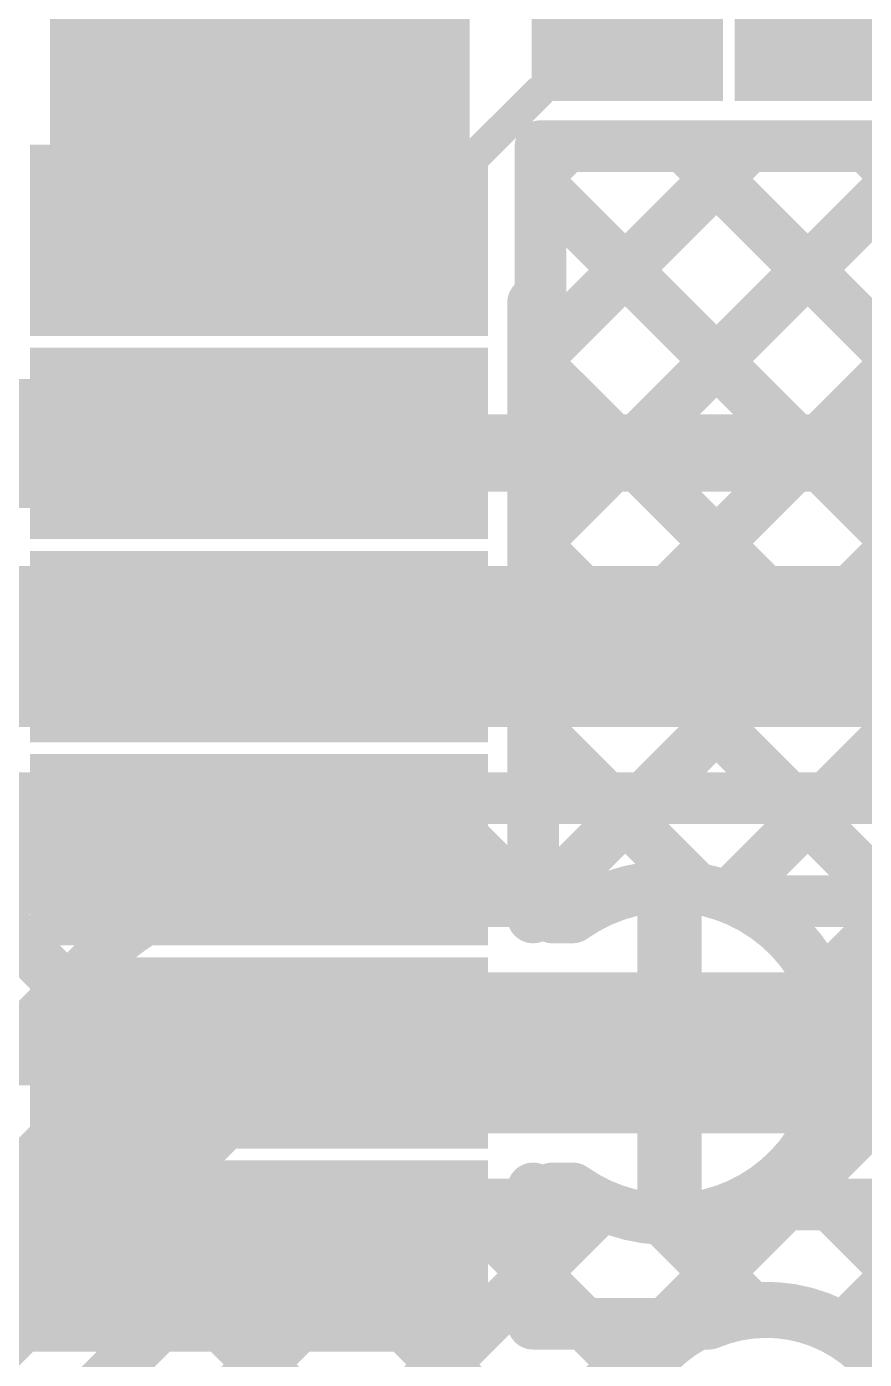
# Model space of a CAD drawing. Header units: millimetres. Extents: x 2.49 to 5.65, y 1.36 to 4.13.
# Drawn here: x 3.0044 to 3.1342, y 3.5505 to 3.7571 of the extents above; entities that cross this region are included whole.
import ezdxf

# ---------------------------------------------------------------- set-up
doc = ezdxf.new("R2010")
doc.units = ezdxf.units.MM
doc.header["$MEASUREMENT"] = 0
for name, color, linetype in [('BottomLayer', 5, 'Continuous'), ('MultiLayer', 9, 'Continuous'), ('TopLayer', 1, 'Continuous'), ('TopOverlay', 2, 'Continuous'), ('TopPaste', 8, 'Continuous'), ('TopSolder', 216, 'Continuous'), ('ViaHoleLayer', 16, 'Continuous')]:
    doc.layers.add(name, color=color, linetype=linetype)

# ---------------------------------------------------------------- blocks, each defined once
blk = doc.blocks.new('32_TQFP__7X7__14')
at = {"layer": 'TopLayer'}
for points in [[(0.13583, 0.03642), (0.19882, 0.03642), (0.13583, 0.05807), (0.19882, 0.05807)], [(0.13583, 0.00492), (0.19882, 0.00492), (0.13583, 0.02657), (0.19882, 0.02657)], [(0.13583, -0.02657), (0.19882, -0.02657), (0.13583, -0.00492), (0.19882, -0.00492)], [(0.13583, -0.05807), (0.19882, -0.05807), (0.13583, -0.03642), (0.19882, -0.03642)], [(0.13583, -0.08957), (0.19882, -0.08957), (0.13583, -0.06791), (0.19882, -0.06791)], [(0.13583, -0.12106), (0.19882, -0.12106), (0.13583, -0.09941), (0.19882, -0.09941)], [(0.06791, -0.19882), (0.08957, -0.19882), (0.06791, -0.13583), (0.08957, -0.13583)], [(0.09941, -0.19882), (0.12106, -0.19882), (0.09941, -0.13583), (0.12106, -0.13583)]]:
    blk.add_solid(points, dxfattribs=at)
at = {"layer": 'TopOverlay', "const_width": 0.005}
blk.add_lwpolyline([(0.13344, -0.12368), (0.12397, -0.13315)], dxfattribs=at)
at = {"layer": 'TopOverlay', "const_width": 0.0025}
for points in [[(0.13219, -0.12368, 1), (0.13469, -0.12368, 1)], [(0.12272, -0.13315, 1), (0.12522, -0.13315, 1)]]:
    blk.add_lwpolyline(points, format="xyb", close=True, dxfattribs=at)
at = {"layer": 'TopPaste'}
for points in [[(0.13583, 0.03642), (0.19882, 0.03642), (0.13583, 0.05807), (0.19882, 0.05807)], [(0.13583, 0.00492), (0.19882, 0.00492), (0.13583, 0.02657), (0.19882, 0.02657)], [(0.13583, -0.02657), (0.19882, -0.02657), (0.13583, -0.00492), (0.19882, -0.00492)], [(0.13583, -0.05807), (0.19882, -0.05807), (0.13583, -0.03642), (0.19882, -0.03642)], [(0.13583, -0.08957), (0.19882, -0.08957), (0.13583, -0.06791), (0.19882, -0.06791)], [(0.13583, -0.12106), (0.19882, -0.12106), (0.13583, -0.09941), (0.19882, -0.09941)], [(0.06791, -0.19882), (0.08957, -0.19882), (0.06791, -0.13583), (0.08957, -0.13583)], [(0.09941, -0.19882), (0.12106, -0.19882), (0.09941, -0.13583), (0.12106, -0.13583)]]:
    blk.add_solid(points, dxfattribs=at)
at = {"layer": 'TopSolder'}
for points in [[(0.13183, 0.03242), (0.20282, 0.03242), (0.13183, 0.06207), (0.20282, 0.06207)], [(0.13183, 0.00092), (0.20282, 0.00092), (0.13183, 0.03057), (0.20282, 0.03057)], [(0.13183, -0.03057), (0.20282, -0.03057), (0.13183, -0.00092), (0.20282, -0.00092)], [(0.13183, -0.06207), (0.20282, -0.06207), (0.13183, -0.03242), (0.20282, -0.03242)], [(0.13183, -0.09357), (0.20282, -0.09357), (0.13183, -0.06391), (0.20282, -0.06391)], [(0.13183, -0.12506), (0.20282, -0.12506), (0.13183, -0.09541), (0.20282, -0.09541)], [(0.06391, -0.20282), (0.09357, -0.20282), (0.06391, -0.13183), (0.09357, -0.13183)], [(0.09541, -0.20282), (0.12506, -0.20282), (0.09541, -0.13183), (0.12506, -0.13183)]]:
    blk.add_solid(points, dxfattribs=at)

msp = doc.modelspace()

# ---------------------------------------------------------------- linework, layer by layer
at = {"layer": 'BottomLayer'}
for points, const_width in [([(2.742, 3.691), (3.198, 3.691)], 0.012), ([(2.852, 3.661), (3.319, 3.661)], 0.025), ([(2.8715, 3.6375), (3.319, 3.6375)], 0.008), ([(2.8715, 3.49376), (3.01524, 3.6375)], 0.008), ([(2.98102, 3.6375), (3.01064, 3.60788)], 0.008), ([(3.00931, 3.6375), (3.02653, 3.62028)], 0.008), ([(3.02619, 3.62017), (3.04353, 3.6375)], 0.008), ([(3.03759, 3.6375), (3.05359, 3.6215)], 0.008), ([(3.05581, 3.6215), (3.07181, 3.6375)], 0.008), ([(3.06588, 3.6375), (3.08188, 3.6215)], 0.008), ([(3.0841, 3.6215), (3.1001, 3.6375)], 0.008), ([(3.09416, 3.6375), (3.10819, 3.62347)], 0.008), ([(3.11305, 3.62217), (3.12838, 3.6375)], 0.008), ([(3.12244, 3.6375), (3.13844, 3.6215)], 0.008), ([(3.034, 3.6215), (3.09332, 3.6215)], 0.008), ([(3.104, 3.598), (3.104, 3.61981)], 0.01), ([(3.11468, 3.6215), (3.30482, 3.6215)], 0.008), ([(2.96093, 3.55817), (3.01737, 3.6146)], 0.008), ([(2.97, 3.534), (3.034, 3.598)], 0.025), ([(3.034, 3.598), (3.104, 3.598)], 0.025), ([(3.104, 3.598), (3.3155, 3.598)], 0.025), ([(3.104, 3.57619), (3.104, 3.598)], 0.01), ([(2.9285, 3.38105), (3.12195, 3.5745)], 0.008), ([(2.9285, 3.43762), (3.06538, 3.5745)], 0.008), ([(2.9285, 3.40933), (3.09356, 3.57439)], 0.008), ([(2.99417, 3.52493), (3.04373, 3.5745)], 0.008), ([(3.04373, 3.5745), (3.09332, 3.5745)], 0.008), ([(3.04402, 3.5745), (3.0945, 3.52402)], 0.008), ([(3.07231, 3.5745), (3.09899, 3.54782)], 0.008), ([(3.11468, 3.5745), (3.30482, 3.5745)], 0.008), ([(3.12887, 3.5745), (3.14877, 3.5546)], 0.008), ([(3.13096, 3.55523), (3.15023, 3.5745)], 0.008), ([(3.10288, 3.57221), (3.1167, 3.55839)], 0.008), ([(3.02974, 3.5605), (3.0945, 3.49574)], 0.008)]:
    msp.add_lwpolyline(points, dxfattribs=dict(at, const_width=const_width))
for points, const_width in [([(3.00731, 3.6375, 1), (3.01131, 3.6375, 1)], 0.004), ([(3.01324, 3.6375, 1), (3.01724, 3.6375, 1)], 0.004), ([(3.03559, 3.6375, 1), (3.03959, 3.6375, 1)], 0.004), ([(3.04153, 3.6375, 1), (3.04553, 3.6375, 1)], 0.004), ([(3.06387, 3.6375, 1), (3.06787, 3.6375, 1)], 0.004), ([(3.06981, 3.6375, 1), (3.07381, 3.6375, 1)], 0.004), ([(3.09216, 3.6375, 1), (3.09616, 3.6375, 1)], 0.004), ([(3.0981, 3.6375, 1), (3.1021, 3.6375, 1)], 0.004), ([(3.12044, 3.6375, 1), (3.12444, 3.6375, 1)], 0.004), ([(3.12638, 3.6375, 1), (3.13038, 3.6375, 1)], 0.004), ([(3.10619, 3.62347, 1), (3.11019, 3.62347, 1)], 0.004), ([(3.11105, 3.62217, 1), (3.11505, 3.62217, 1)], 0.004), ([(3.02419, 3.62017, 1), (3.02819, 3.62017, 1)], 0.004), ([(3.02453, 3.62028, 1), (3.02853, 3.62028, 1)], 0.004), ([(3.032, 3.6215, 1), (3.036, 3.6215, 1)], 0.004), ([(3.032, 3.6215, 1), (3.036, 3.6215, 1)], 0.004), ([(3.032, 3.6215, 1), (3.036, 3.6215, 1)], 0.004), ([(3.05159, 3.6215, 1), (3.05559, 3.6215, 1)], 0.004), ([(3.05381, 3.6215, 1), (3.05781, 3.6215, 1)], 0.004), ([(3.07987, 3.6215, 1), (3.08387, 3.6215, 1)], 0.004), ([(3.0821, 3.6215, 1), (3.0861, 3.6215, 1)], 0.004), ([(3.09132, 3.6215, 1), (3.09532, 3.6215, 1)], 0.004), ([(3.09132, 3.6215, 1), (3.09532, 3.6215, 1)], 0.004), ([(3.1015, 3.61981, 1), (3.1065, 3.61981, 1)], 0.005), ([(3.11268, 3.6215, 1), (3.11668, 3.6215, 1)], 0.004), ([(3.11268, 3.6215, 1), (3.11668, 3.6215, 1)], 0.004), ([(3.01537, 3.6146, 1), (3.01937, 3.6146, 1)], 0.004), ([(3.01537, 3.6146, 1), (3.01937, 3.6146, 1)], 0.004), ([(3.01538, 3.61462, 1), (3.01938, 3.61462, 1)], 0.004), ([(3.00864, 3.60788, 1), (3.01264, 3.60788, 1)], 0.004), ([(3.02775, 3.598, 1), (3.04025, 3.598, 1)], 0.0125), ([(3.02775, 3.598, 1), (3.04025, 3.598, 1)], 0.0125), ([(3.09775, 3.598, 1), (3.11025, 3.598, 1)], 0.0125), ([(3.09775, 3.598, 1), (3.11025, 3.598, 1)], 0.0125), ([(3.09809, 3.598, 1), (3.10991, 3.598, 1)], 0.01181), ([(3.1015, 3.598, 1), (3.1065, 3.598, 1)], 0.005), ([(3.1015, 3.598, 1), (3.1065, 3.598, 1)], 0.005), ([(3.1015, 3.57619, 1), (3.1065, 3.57619, 1)], 0.005), ([(3.04173, 3.5745, 1), (3.04573, 3.5745, 1)], 0.004), ([(3.04173, 3.5745, 1), (3.04573, 3.5745, 1)], 0.004), ([(3.04202, 3.5745, 1), (3.04602, 3.5745, 1)], 0.004), ([(3.06338, 3.5745, 1), (3.06738, 3.5745, 1)], 0.004), ([(3.07031, 3.5745, 1), (3.07431, 3.5745, 1)], 0.004), ([(3.09132, 3.5745, 1), (3.09532, 3.5745, 1)], 0.004), ([(3.09132, 3.5745, 1), (3.09532, 3.5745, 1)], 0.004), ([(3.09156, 3.57439, 1), (3.09556, 3.57439, 1)], 0.004), ([(3.11268, 3.5745, 1), (3.11668, 3.5745, 1)], 0.004), ([(3.11268, 3.5745, 1), (3.11668, 3.5745, 1)], 0.004), ([(3.11995, 3.5745, 1), (3.12395, 3.5745, 1)], 0.004), ([(3.12688, 3.5745, 1), (3.13088, 3.5745, 1)], 0.004), ([(3.10088, 3.57221, 1), (3.10488, 3.57221, 1)], 0.004), ([(3.02774, 3.5605, 1), (3.03174, 3.5605, 1)], 0.004), ([(3.1147, 3.55839, 1), (3.1187, 3.55839, 1)], 0.004), ([(3.12896, 3.55523, 1), (3.13296, 3.55523, 1)], 0.004), ([(3.09938, 3.55062, 1), (3.10338, 3.55062, 1)], 0.004), ([(3.0994, 3.55063, 1), (3.1034, 3.55063, 1)], 0.004), ([(3.10038, 3.55162, 1), (3.10438, 3.55162, 1)], 0.004), ([(3.09699, 3.54782, 1), (3.10099, 3.54782, 1)], 0.004)]:
    msp.add_lwpolyline(points, format="xyb", close=True, dxfattribs=dict(at, const_width=const_width))
at = {"layer": 'BottomLayer', "const_width": 0.008}
for points in [[(3.09332, 3.6215, -0.216485), (3.11468, 3.6215)], [(3.01737, 3.6146, -0.199188), (3.034, 3.6215)], [(3.01738, 3.61462, -0.198912), (3.034, 3.6215)], [(3.11468, 3.5745, -0.216485), (3.09332, 3.5745)], [(3.10238, 3.55162, -0.514421), (3.1401, 3.54534)], [(3.0945, 3.534, -0.199188), (3.1014, 3.55063)], [(3.0945, 3.534, -0.198912), (3.10138, 3.55062)]]:
    msp.add_lwpolyline(points, format="xyb", dxfattribs=at)
at = {"layer": 'MultiLayer', "const_width": 0.01181}
msp.add_lwpolyline([(3.09809, 3.598, 1), (3.10991, 3.598, 1)], format="xyb", close=True, dxfattribs=at)
at = {"layer": 'TopLayer'}
for points, const_width in [([(3.04035, 3.72398), (3.04035, 3.84665)], 0.012), ([(3.08285, 3.70511), (3.11631, 3.73857)], 0.008), ([(3.084, 3.73857), (3.10711, 3.73857)], 0.008), ([(3.084, 3.73454), (3.08803, 3.73857)], 0.008), ([(3.084, 3.709), (3.084, 3.73857)], 0.008), ([(3.10623, 3.73857), (3.14343, 3.70136)], 0.008), ([(3.10711, 3.73857), (3.11927, 3.73857)], 0.008), ([(3.10711, 3.73857), (3.11927, 3.73857)], 0.008), ([(3.11927, 3.73857), (3.13861, 3.73857)], 0.008), ([(3.13451, 3.73857), (3.14343, 3.72965)], 0.008), ([(3.08285, 3.67682), (3.14343, 3.7374)], 0.008), ([(3.084, 3.73251), (3.14343, 3.67308)], 0.008), ([(3.08285, 3.709), (3.08285, 3.71431)], 0.008), ([(3.08285, 3.709), (3.08285, 3.71431)], 0.008), ([(3.08285, 3.64854), (3.14343, 3.70912)], 0.008), ([(3.08285, 3.70215), (3.08285, 3.709)], 0.008), ([(3.08285, 3.70215), (3.08285, 3.709)], 0.008), ([(3.08285, 3.70538), (3.14343, 3.64479)], 0.008), ([(3.08285, 3.68281), (3.08285, 3.70215)], 0.008), ([(2.90848, 3.69248), (3.04035, 3.69248)], 0.02), ([(3.08285, 3.67065), (3.08285, 3.68281)], 0.008), ([(3.08285, 3.67065), (3.08285, 3.68281)], 0.008), ([(3.08542, 3.62282), (3.14343, 3.68084)], 0.008), ([(3.08285, 3.67709), (3.14343, 3.61651)], 0.008), ([(3.08285, 3.65131), (3.08285, 3.67065)], 0.008), ([(3.08285, 3.63916), (3.08285, 3.65131)], 0.008), ([(3.08285, 3.63916), (3.08285, 3.65131)], 0.008), ([(3.11305, 3.62217), (3.14343, 3.65255)], 0.008), ([(3.08285, 3.64881), (3.10819, 3.62347)], 0.008), ([(3.08285, 3.62282), (3.08285, 3.63916)], 0.008), ([(2.97051, 3.62949), (3.04035, 3.62949)], 0.02), ([(3.12761, 3.60844), (3.14343, 3.62427)], 0.008), ([(3.08285, 3.62025), (3.08542, 3.62282)], 0.008), ([(3.08285, 3.61899), (3.08285, 3.62282)], 0.008), ([(3.08585, 3.61899), (3.08585, 3.62282)], 0.008), ([(3.104, 3.598), (3.104, 3.61981)], 0.01), ([(3.08585, 3.61899), (3.08898, 3.61899)], 0.008), ([(3.04035, 3.59799), (3.10399, 3.59799)], 0.02), ([(3.10399, 3.59799), (3.104, 3.598)], 0.02), ([(3.12947, 3.60219), (3.14343, 3.58823)], 0.008), ([(2.99886, 3.59799), (3.04035, 3.59799)], 0.01), ([(3.104, 3.598), (3.12581, 3.598)], 0.01), ([(3.104, 3.57619), (3.104, 3.598)], 0.01), ([(3.10345, 3.556), (3.14343, 3.59598)], 0.008), ([(3.12293, 3.58045), (3.14343, 3.55994)], 0.008), ([(3.08285, 3.57317), (3.08285, 3.57699)], 0.008), ([(3.08585, 3.57699), (3.089, 3.57699)], 0.008), ([(3.08585, 3.57317), (3.08585, 3.57699)], 0.008), ([(3.08285, 3.56368), (3.09356, 3.57439)], 0.008), ([(3.08285, 3.55683), (3.08285, 3.57317)], 0.008), ([(3.10288, 3.57221), (3.11734, 3.55775)], 0.008), ([(3.13046, 3.55472), (3.14343, 3.5677)], 0.008), ([(3.08285, 3.56396), (3.09081, 3.556)], 0.008), ([(3.08285, 3.556), (3.11009, 3.556)], 0.008)]:
    msp.add_lwpolyline(points, dxfattribs=dict(at, const_width=const_width))
for points, const_width in [([(3.082, 3.73857, 1), (3.086, 3.73857, 1)], 0.004), ([(3.082, 3.73857, 1), (3.086, 3.73857, 1)], 0.004), ([(3.08603, 3.73857, 1), (3.09003, 3.73857, 1)], 0.004), ([(3.10423, 3.73857, 1), (3.10823, 3.73857, 1)], 0.004), ([(3.10511, 3.73857, 1), (3.10911, 3.73857, 1)], 0.004), ([(3.10511, 3.73857, 1), (3.10911, 3.73857, 1)], 0.004), ([(3.10511, 3.73857, 1), (3.10911, 3.73857, 1)], 0.004), ([(3.11431, 3.73857, 1), (3.11831, 3.73857, 1)], 0.004), ([(3.11727, 3.73857, 1), (3.12127, 3.73857, 1)], 0.004), ([(3.11727, 3.73857, 1), (3.12127, 3.73857, 1)], 0.004), ([(3.11727, 3.73857, 1), (3.12127, 3.73857, 1)], 0.004), ([(3.13251, 3.73857, 1), (3.13651, 3.73857, 1)], 0.004), ([(3.082, 3.73454, 1), (3.086, 3.73454, 1)], 0.004), ([(3.082, 3.73251, 1), (3.086, 3.73251, 1)], 0.004), ([(3.03735, 3.72398, 1), (3.04335, 3.72398, 1)], 0.006), ([(3.08085, 3.71431, 1), (3.08485, 3.71431, 1)], 0.004), ([(3.08085, 3.71431, 1), (3.08485, 3.71431, 1)], 0.004), ([(3.08085, 3.709, 1), (3.08485, 3.709, 1)], 0.004), ([(3.08085, 3.709, 1), (3.08485, 3.709, 1)], 0.004), ([(3.08085, 3.709, 1), (3.08485, 3.709, 1)], 0.004), ([(3.08085, 3.709, 1), (3.08485, 3.709, 1)], 0.004), ([(3.082, 3.709, 1), (3.086, 3.709, 1)], 0.004), ([(3.08085, 3.70538, 1), (3.08485, 3.70538, 1)], 0.004), ([(3.08085, 3.70511, 1), (3.08485, 3.70511, 1)], 0.004), ([(3.08085, 3.70215, 1), (3.08485, 3.70215, 1)], 0.004), ([(3.08085, 3.70215, 1), (3.08485, 3.70215, 1)], 0.004), ([(3.08085, 3.70215, 1), (3.08485, 3.70215, 1)], 0.004), ([(3.03535, 3.69248, 1), (3.04535, 3.69248, 1)], 0.01), ([(3.08085, 3.68281, 1), (3.08485, 3.68281, 1)], 0.004), ([(3.08085, 3.68281, 1), (3.08485, 3.68281, 1)], 0.004), ([(3.08085, 3.68281, 1), (3.08485, 3.68281, 1)], 0.004), ([(3.08085, 3.67709, 1), (3.08485, 3.67709, 1)], 0.004), ([(3.08085, 3.67682, 1), (3.08485, 3.67682, 1)], 0.004), ([(3.08085, 3.67065, 1), (3.08485, 3.67065, 1)], 0.004), ([(3.08085, 3.67065, 1), (3.08485, 3.67065, 1)], 0.004), ([(3.08085, 3.67065, 1), (3.08485, 3.67065, 1)], 0.004), ([(3.08085, 3.65131, 1), (3.08485, 3.65131, 1)], 0.004), ([(3.08085, 3.65131, 1), (3.08485, 3.65131, 1)], 0.004), ([(3.08085, 3.65131, 1), (3.08485, 3.65131, 1)], 0.004), ([(3.08085, 3.64881, 1), (3.08485, 3.64881, 1)], 0.004), ([(3.08085, 3.64854, 1), (3.08485, 3.64854, 1)], 0.004), ([(3.08085, 3.63916, 1), (3.08485, 3.63916, 1)], 0.004), ([(3.08085, 3.63916, 1), (3.08485, 3.63916, 1)], 0.004), ([(3.08085, 3.63916, 1), (3.08485, 3.63916, 1)], 0.004), ([(3.03535, 3.62949, 1), (3.04535, 3.62949, 1)], 0.01), ([(3.08085, 3.62282, 1), (3.08485, 3.62282, 1)], 0.004), ([(3.08085, 3.62282, 1), (3.08485, 3.62282, 1)], 0.004), ([(3.08342, 3.62282, 1), (3.08742, 3.62282, 1)], 0.004), ([(3.08342, 3.62282, 1), (3.08742, 3.62282, 1)], 0.004), ([(3.08385, 3.62282, 1), (3.08785, 3.62282, 1)], 0.004), ([(3.10619, 3.62347, 1), (3.11019, 3.62347, 1)], 0.004), ([(3.11105, 3.62217, 1), (3.11505, 3.62217, 1)], 0.004), ([(3.08085, 3.62025, 1), (3.08485, 3.62025, 1)], 0.004), ([(3.1015, 3.61981, 1), (3.1065, 3.61981, 1)], 0.005), ([(3.08085, 3.61899, 1), (3.08485, 3.61899, 1)], 0.004), ([(3.08385, 3.61899, 1), (3.08785, 3.61899, 1)], 0.004), ([(3.08385, 3.61899, 1), (3.08785, 3.61899, 1)], 0.004), ([(3.08698, 3.61899, 1), (3.09098, 3.61899, 1)], 0.004), ([(3.08698, 3.61899, 1), (3.09098, 3.61899, 1)], 0.004), ([(3.12561, 3.60844, 1), (3.12961, 3.60844, 1)], 0.004), ([(3.09809, 3.598, 1), (3.10991, 3.598, 1)], 0.01181), ([(3.03535, 3.59799, 1), (3.04535, 3.59799, 1)], 0.01), ([(3.09899, 3.59799, 1), (3.10899, 3.59799, 1)], 0.01), ([(3.09899, 3.59799, 1), (3.10899, 3.59799, 1)], 0.01), ([(3.099, 3.598, 1), (3.109, 3.598, 1)], 0.01), ([(3.12747, 3.60219, 1), (3.13147, 3.60219, 1)], 0.004), ([(3.03785, 3.59799, 1), (3.04285, 3.59799, 1)], 0.005), ([(3.1015, 3.598, 1), (3.1065, 3.598, 1)], 0.005), ([(3.1015, 3.598, 1), (3.1065, 3.598, 1)], 0.005), ([(3.1015, 3.598, 1), (3.1065, 3.598, 1)], 0.005), ([(3.12331, 3.598, 1), (3.12831, 3.598, 1)], 0.005), ([(3.12781, 3.598, 1), (3.13181, 3.598, 1)], 0.004), ([(3.12781, 3.598, 1), (3.13181, 3.598, 1)], 0.004), ([(3.12093, 3.58045, 1), (3.12493, 3.58045, 1)], 0.004), ([(3.08085, 3.57699, 1), (3.08485, 3.57699, 1)], 0.004), ([(3.08385, 3.57699, 1), (3.08785, 3.57699, 1)], 0.004), ([(3.08385, 3.57699, 1), (3.08785, 3.57699, 1)], 0.004), ([(3.087, 3.57699, 1), (3.091, 3.57699, 1)], 0.004), ([(3.087, 3.57699, 1), (3.091, 3.57699, 1)], 0.004), ([(3.1015, 3.57619, 1), (3.1065, 3.57619, 1)], 0.005), ([(3.08085, 3.57317, 1), (3.08485, 3.57317, 1)], 0.004), ([(3.08085, 3.57317, 1), (3.08485, 3.57317, 1)], 0.004), ([(3.08385, 3.57317, 1), (3.08785, 3.57317, 1)], 0.004), ([(3.09156, 3.57439, 1), (3.09556, 3.57439, 1)], 0.004), ([(3.10088, 3.57221, 1), (3.10488, 3.57221, 1)], 0.004), ([(3.08085, 3.56396, 1), (3.08485, 3.56396, 1)], 0.004), ([(3.08085, 3.56368, 1), (3.08485, 3.56368, 1)], 0.004), ([(3.08085, 3.55683, 1), (3.08485, 3.55683, 1)], 0.004), ([(3.11534, 3.55775, 1), (3.11934, 3.55775, 1)], 0.004), ([(3.08085, 3.556, 1), (3.08485, 3.556, 1)], 0.004), ([(3.08881, 3.556, 1), (3.09281, 3.556, 1)], 0.004), ([(3.10145, 3.556, 1), (3.10545, 3.556, 1)], 0.004), ([(3.10809, 3.556, 1), (3.11209, 3.556, 1)], 0.004), ([(3.10809, 3.556, 1), (3.11209, 3.556, 1)], 0.004), ([(3.12846, 3.55472, 1), (3.13246, 3.55472, 1)], 0.004)]:
    msp.add_lwpolyline(points, format="xyb", close=True, dxfattribs=dict(at, const_width=const_width))
at = {"layer": 'TopLayer', "const_width": 0.008}
for points in [[(3.08898, 3.61899, -0.610285), (3.12981, 3.598)], [(3.12981, 3.598, -0.609924), (3.089, 3.57699)], [(3.11009, 3.556, -0.405249), (3.13972, 3.54455)]]:
    msp.add_lwpolyline(points, format="xyb", dxfattribs=at)
at = {"layer": 'TopLayer'}
msp.add_solid([(3.008, 3.72), (3.073, 3.72), (3.008, 3.771), (3.073, 3.771)], dxfattribs=at)
at = {"layer": 'ViaHoleLayer', "const_width": 0.00591}
msp.add_lwpolyline([(3.10105, 3.598, 1), (3.10695, 3.598, 1)], format="xyb", close=True, dxfattribs=at)

# ---------------------------------------------------------------- block references
at = {"rotation": 180}
msp.add_blockref('32_TQFP__7X7__14', (3.20768, 3.61374), dxfattribs=at)

doc.saveas('drawing.dxf')
